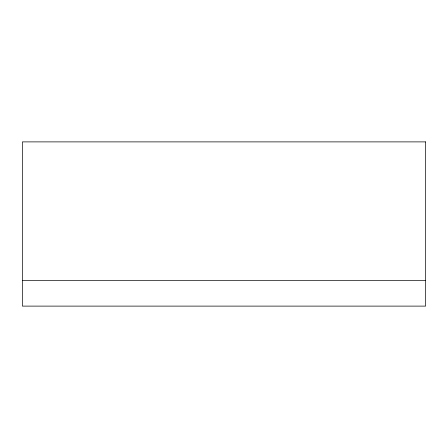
<?xml version="1.0" encoding="UTF-8"?>
<svg xmlns="http://www.w3.org/2000/svg" width="448" height="448" viewBox="0 0 448 448"><rect width="100%" height="100%" fill="white"/><g stroke="black" fill="none" stroke-linecap="round" stroke-linejoin="round"><path stroke-width="0.67" d="M22.4 280.566L425.6 280.566M425.6 141.887L22.4 141.887L22.4 306.113L425.6 306.113L425.6 141.887"/></g></svg>
